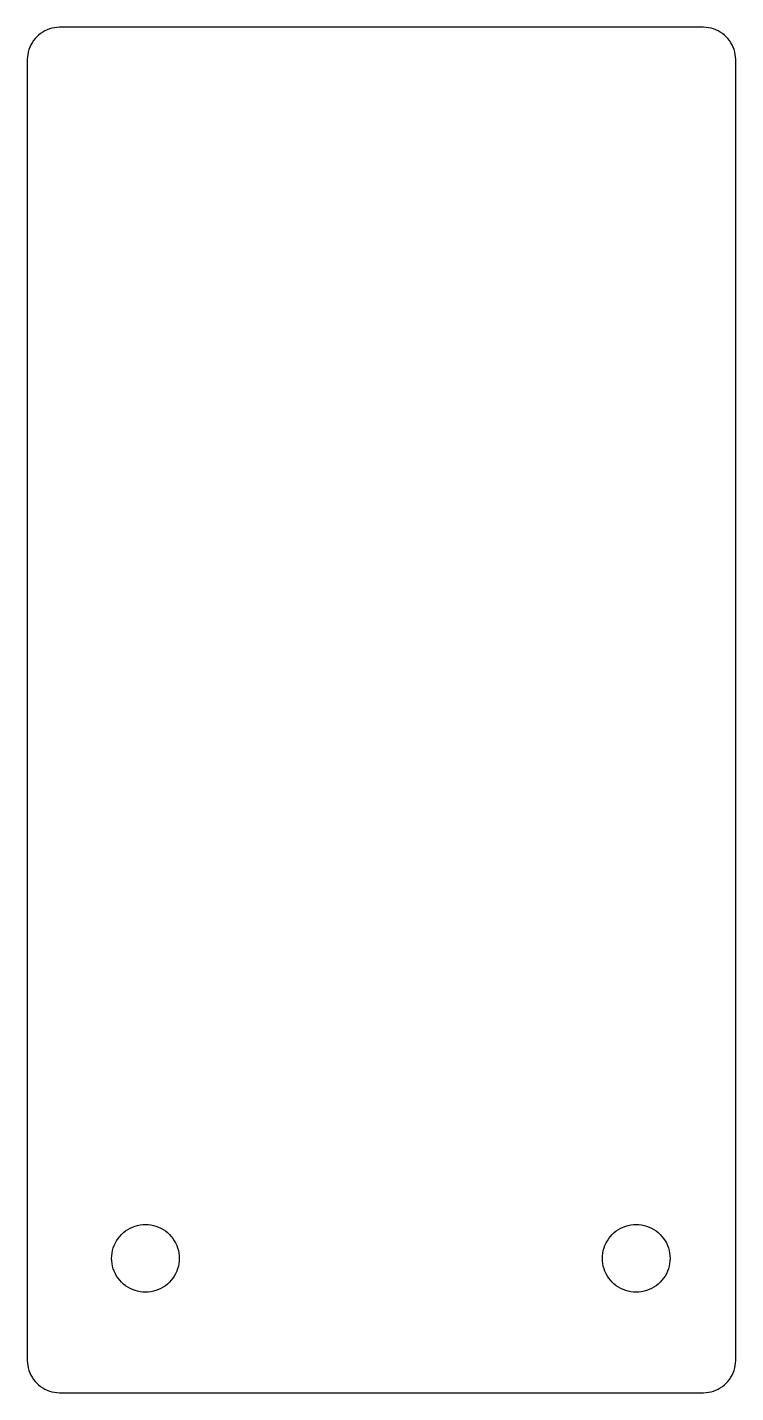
# Model space of a CAD drawing. Header units: metres. Extents: x -1 to 21, y -1 to 41.4.
import ezdxf

# ---------------------------------------------------------------- set-up
doc = ezdxf.new("R2010")
doc.units = ezdxf.units.M

msp = doc.modelspace()

# ---------------------------------------------------------------- linework, layer by layer
for p, q in [((-0.649445, 41.1404), (-0.707092, 41.0871)), ((-0.587784, 41.189), (-0.649445, 41.1404)), ((-0.522491, 41.2326), (-0.587784, 41.189)), ((-0.453979, 41.271), (-0.522491, 41.2326)), ((-0.382675, 41.3039), (-0.453979, 41.271)), ((-0.309006, 41.331), (-0.382675, 41.3039)), ((-0.233444, 41.3524), (-0.309006, 41.331)), ((-0.156433, 41.3677), (-0.233444, 41.3524)), ((-0.078445, 41.3769), (-0.156433, 41.3677)), ((0, 41.38), (-0.078445, 41.3769)), ((20, 41.38), (0, 41.38)), ((20.0784, 41.3769), (20, 41.38)), ((20.1564, 41.3677), (20.0784, 41.3769)), ((20.2334, 41.3524), (20.1564, 41.3677)), ((20.309, 41.331), (20.2334, 41.3524)), ((20.3827, 41.3039), (20.309, 41.331)), ((20.454, 41.271), (20.3827, 41.3039)), ((20.5225, 41.2326), (20.454, 41.271)), ((20.5878, 41.189), (20.5225, 41.2326)), ((20.6494, 41.1404), (20.5878, 41.189)), ((20.7071, 41.0871), (20.6494, 41.1404)), ((-0.95105, 40.689), (-0.972366, 40.6134)), ((-0.923874, 40.7627), (-0.95105, 40.689)), ((-0.891006, 40.834), (-0.923874, 40.7627)), ((-0.852631, 40.9025), (-0.891006, 40.834)), ((-0.809006, 40.9678), (-0.852631, 40.9025)), ((-0.760391, 41.0294), (-0.809006, 40.9678)), ((-0.707092, 41.0871), (-0.760391, 41.0294)), ((20.7604, 41.0294), (20.7071, 41.0871)), ((20.809, 40.9678), (20.7604, 41.0294)), ((20.8526, 40.9025), (20.809, 40.9678)), ((20.891, 40.834), (20.8526, 40.9025)), ((20.9239, 40.7627), (20.891, 40.834)), ((20.951, 40.689), (20.9239, 40.7627)), ((20.9724, 40.6134), (20.951, 40.689)), ((-0.996902, 40.4584), (-1, 40.38)), ((-1, 40.38), (-1, 0)), ((-0.987686, 40.5364), (-0.996902, 40.4584)), ((-0.972366, 40.6134), (-0.987686, 40.5364)), ((20.9877, 40.5364), (20.9724, 40.6134)), ((20.9969, 40.4584), (20.9877, 40.5364)), ((21, 40.38), (20.9969, 40.4584)), ((21, 0), (21, 40.38)), ((1.82053, 3.78717), (1.87157, 3.85191)), ((1.87157, 3.85191), (1.92754, 3.91246)), ((1.92754, 3.91246), (1.98807, 3.96841)), ((1.98807, 3.96841), (2.05281, 4.01945)), ((2.05281, 4.01945), (2.12137, 4.06526)), ((2.12137, 4.06526), (2.1933, 4.10555)), ((2.1933, 4.10555), (2.26817, 4.14006)), ((2.26817, 4.14006), (2.34552, 4.16859)), ((2.34552, 4.16859), (2.42488, 4.19098)), ((2.42488, 4.19098), (2.50574, 4.20706)), ((2.50574, 4.20706), (2.58762, 4.21675)), ((2.58762, 4.21675), (2.67, 4.21999)), ((2.67, 4.21999), (2.75238, 4.21675)), ((2.75238, 4.21675), (2.83424, 4.20706)), ((2.83424, 4.20706), (2.91512, 4.19098)), ((2.91512, 4.19098), (2.99446, 4.16859)), ((2.99446, 4.16859), (3.07181, 4.14006)), ((3.07181, 4.14006), (3.14668, 4.10555)), ((3.14668, 4.10555), (3.21861, 4.06526)), ((3.21861, 4.06526), (3.28717, 4.01945)), ((3.28717, 4.01945), (3.35191, 3.96841)), ((3.35191, 3.96841), (3.41246, 3.91246)), ((3.41246, 3.91246), (3.46841, 3.85191)), ((3.46841, 3.85191), (3.51945, 3.78717)), ((17.0605, 3.78717), (17.1116, 3.85191)), ((17.1116, 3.85191), (17.1675, 3.91246)), ((17.1675, 3.91246), (17.2281, 3.96841)), ((17.2281, 3.96841), (17.2928, 4.01945)), ((17.2928, 4.01945), (17.3614, 4.06526)), ((17.3614, 4.06526), (17.4333, 4.10555)), ((17.4333, 4.10555), (17.5082, 4.14006)), ((17.5082, 4.14006), (17.5855, 4.16859)), ((17.5855, 4.16859), (17.6649, 4.19098)), ((17.6649, 4.19098), (17.7457, 4.20706)), ((17.7457, 4.20706), (17.8276, 4.21675)), ((17.8276, 4.21675), (17.91, 4.21999)), ((17.91, 4.21999), (17.9924, 4.21675)), ((17.9924, 4.21675), (18.0742, 4.20706)), ((18.0742, 4.20706), (18.1551, 4.19098)), ((18.1551, 4.19098), (18.2345, 4.16859)), ((18.2345, 4.16859), (18.3118, 4.14006)), ((18.3118, 4.14006), (18.3867, 4.10555)), ((18.3867, 4.10555), (18.4586, 4.06526)), ((18.4586, 4.06526), (18.5272, 4.01945)), ((18.5272, 4.01945), (18.5919, 3.96841)), ((18.5919, 3.96841), (18.6525, 3.91246)), ((18.6525, 3.91246), (18.7084, 3.85191)), ((18.7084, 3.85191), (18.7595, 3.78717)), ((1.63292, 3.33424), (1.649, 3.41512)), ((1.649, 3.41512), (1.67139, 3.49446)), ((1.67139, 3.49446), (1.69992, 3.57181)), ((1.69992, 3.57181), (1.73444, 3.64668)), ((1.73444, 3.64668), (1.77472, 3.71861)), ((1.77472, 3.71861), (1.82053, 3.78717)), ((3.51945, 3.78717), (3.56526, 3.71861)), ((3.56526, 3.71861), (3.60555, 3.64668)), ((3.60555, 3.64668), (3.64006, 3.57181)), ((3.64006, 3.57181), (3.66859, 3.49446)), ((3.66859, 3.49446), (3.69098, 3.41512)), ((3.69098, 3.41512), (3.70706, 3.33424)), ((16.8729, 3.33424), (16.889, 3.41512)), ((16.889, 3.41512), (16.9114, 3.49446)), ((16.9114, 3.49446), (16.9399, 3.57181)), ((16.9399, 3.57181), (16.9744, 3.64668)), ((16.9744, 3.64668), (17.0147, 3.71861)), ((17.0147, 3.71861), (17.0605, 3.78717)), ((18.7595, 3.78717), (18.8053, 3.71861)), ((18.8053, 3.71861), (18.8456, 3.64668)), ((18.8456, 3.64668), (18.8801, 3.57181)), ((18.8801, 3.57181), (18.9086, 3.49446)), ((18.9086, 3.49446), (18.931, 3.41512)), ((18.931, 3.41512), (18.9471, 3.33424)), ((1.62, 3.17), (1.62323, 3.25238)), ((1.62323, 3.08762), (1.62, 3.17)), ((1.62323, 3.25238), (1.63292, 3.33424)), ((1.63292, 3.00574), (1.62323, 3.08762)), ((1.649, 2.92488), (1.63292, 3.00574)), ((3.70706, 3.00574), (3.69098, 2.92488)), ((3.70706, 3.33424), (3.71675, 3.25238)), ((3.71675, 3.08762), (3.70706, 3.00574)), ((3.71675, 3.25238), (3.71999, 3.17)), ((3.71999, 3.17), (3.71675, 3.08762)), ((16.86, 3.17), (16.8632, 3.25238)), ((16.8632, 3.08762), (16.86, 3.17)), ((16.8632, 3.25238), (16.8729, 3.33424)), ((16.8729, 3.00574), (16.8632, 3.08762)), ((16.889, 2.92488), (16.8729, 3.00574)), ((18.9471, 3.00574), (18.931, 2.92488)), ((18.9471, 3.33424), (18.9568, 3.25238)), ((18.9568, 3.08762), (18.9471, 3.00574)), ((18.9568, 3.25238), (18.96, 3.17)), ((18.96, 3.17), (18.9568, 3.08762)), ((1.67139, 2.84552), (1.649, 2.92488)), ((1.69992, 2.76817), (1.67139, 2.84552)), ((1.73444, 2.6933), (1.69992, 2.76817)), ((1.77472, 2.62137), (1.73444, 2.6933)), ((1.82053, 2.55281), (1.77472, 2.62137)), ((1.87157, 2.48807), (1.82053, 2.55281)), ((3.51945, 2.55281), (3.46841, 2.48807)), ((3.56526, 2.62137), (3.51945, 2.55281)), ((3.60555, 2.6933), (3.56526, 2.62137)), ((3.64006, 2.76817), (3.60555, 2.6933)), ((3.66859, 2.84552), (3.64006, 2.76817)), ((3.69098, 2.92488), (3.66859, 2.84552)), ((16.9114, 2.84552), (16.889, 2.92488)), ((16.9399, 2.76817), (16.9114, 2.84552)), ((16.9744, 2.6933), (16.9399, 2.76817)), ((17.0147, 2.62137), (16.9744, 2.6933)), ((17.0605, 2.55281), (17.0147, 2.62137)), ((17.1116, 2.48807), (17.0605, 2.55281)), ((18.7595, 2.55281), (18.7084, 2.48807)), ((18.8053, 2.62137), (18.7595, 2.55281)), ((18.8456, 2.6933), (18.8053, 2.62137)), ((18.8801, 2.76817), (18.8456, 2.6933)), ((18.9086, 2.84552), (18.8801, 2.76817)), ((18.931, 2.92488), (18.9086, 2.84552)), ((1.92754, 2.42754), (1.87157, 2.48807)), ((1.98807, 2.37157), (1.92754, 2.42754)), ((2.05281, 2.32053), (1.98807, 2.37157)), ((2.12137, 2.27472), (2.05281, 2.32053)), ((2.1933, 2.23444), (2.12137, 2.27472)), ((2.26817, 2.19992), (2.1933, 2.23444)), ((2.34552, 2.17139), (2.26817, 2.19992)), ((2.42488, 2.149), (2.34552, 2.17139)), ((2.50574, 2.13292), (2.42488, 2.149)), ((2.58762, 2.12323), (2.50574, 2.13292)), ((2.67, 2.12), (2.58762, 2.12323)), ((2.75238, 2.12323), (2.67, 2.12)), ((2.83424, 2.13292), (2.75238, 2.12323)), ((2.91512, 2.149), (2.83424, 2.13292)), ((2.99446, 2.17139), (2.91512, 2.149)), ((3.07181, 2.19992), (2.99446, 2.17139)), ((3.14668, 2.23444), (3.07181, 2.19992)), ((3.21861, 2.27472), (3.14668, 2.23444)), ((3.28717, 2.32053), (3.21861, 2.27472)), ((3.35191, 2.37157), (3.28717, 2.32053)), ((3.41246, 2.42754), (3.35191, 2.37157)), ((3.46841, 2.48807), (3.41246, 2.42754)), ((17.1675, 2.42754), (17.1116, 2.48807)), ((17.2281, 2.37157), (17.1675, 2.42754)), ((17.2928, 2.32053), (17.2281, 2.37157)), ((17.3614, 2.27472), (17.2928, 2.32053)), ((17.4333, 2.23444), (17.3614, 2.27472)), ((17.5082, 2.19992), (17.4333, 2.23444)), ((17.5855, 2.17139), (17.5082, 2.19992)), ((17.6649, 2.149), (17.5855, 2.17139)), ((17.7457, 2.13292), (17.6649, 2.149)), ((17.8276, 2.12323), (17.7457, 2.13292)), ((17.91, 2.12), (17.8276, 2.12323)), ((17.9924, 2.12323), (17.91, 2.12)), ((18.0742, 2.13292), (17.9924, 2.12323)), ((18.1551, 2.149), (18.0742, 2.13292)), ((18.2345, 2.17139), (18.1551, 2.149)), ((18.3118, 2.19992), (18.2345, 2.17139)), ((18.3867, 2.23444), (18.3118, 2.19992)), ((18.4586, 2.27472), (18.3867, 2.23444)), ((18.5272, 2.32053), (18.4586, 2.27472)), ((18.5919, 2.37157), (18.5272, 2.32053)), ((18.6525, 2.42754), (18.5919, 2.37157)), ((18.7084, 2.48807), (18.6525, 2.42754)), ((-1, 0), (-0.996902, -0.078445)), ((20.9969, -0.078445), (21, 0)), ((-0.996902, -0.078445), (-0.987686, -0.156433)), ((-0.987686, -0.156433), (-0.972366, -0.233444)), ((-0.972366, -0.233444), (-0.95105, -0.309006)), ((-0.95105, -0.309006), (-0.923874, -0.382675)), ((-0.923874, -0.382675), (-0.891006, -0.453979)), ((20.891, -0.453979), (20.9239, -0.382675)), ((20.9239, -0.382675), (20.951, -0.309006)), ((20.951, -0.309006), (20.9724, -0.233444)), ((20.9724, -0.233444), (20.9877, -0.156433)), ((20.9877, -0.156433), (20.9969, -0.078445)), ((-0.891006, -0.453979), (-0.852631, -0.522491)), ((-0.852631, -0.522491), (-0.809006, -0.587784)), ((-0.809006, -0.587784), (-0.760391, -0.649445)), ((-0.760391, -0.649445), (-0.707092, -0.707092)), ((-0.707092, -0.707092), (-0.649445, -0.760391)), ((-0.649445, -0.760391), (-0.587784, -0.809006)), ((-0.587784, -0.809006), (-0.522491, -0.852631)), ((20.5225, -0.852631), (20.5878, -0.809006)), ((20.5878, -0.809006), (20.6494, -0.760391)), ((20.6494, -0.760391), (20.7071, -0.707092)), ((20.7071, -0.707092), (20.7604, -0.649445)), ((20.7604, -0.649445), (20.809, -0.587784)), ((20.809, -0.587784), (20.8526, -0.522491)), ((20.8526, -0.522491), (20.891, -0.453979)), ((-0.522491, -0.852631), (-0.453979, -0.891006)), ((-0.453979, -0.891006), (-0.382675, -0.923874)), ((-0.382675, -0.923874), (-0.309006, -0.95105)), ((-0.309006, -0.95105), (-0.233444, -0.972366)), ((-0.233444, -0.972366), (-0.156433, -0.987686)), ((-0.156433, -0.987686), (-0.078445, -0.996902)), ((-0.078445, -0.996902), (0, -1)), ((0, -1), (20, -1)), ((20, -1), (20.0784, -0.996902)), ((20.0784, -0.996902), (20.1564, -0.987686)), ((20.1564, -0.987686), (20.2334, -0.972366)), ((20.2334, -0.972366), (20.309, -0.95105)), ((20.309, -0.95105), (20.3827, -0.923874)), ((20.3827, -0.923874), (20.454, -0.891006)), ((20.454, -0.891006), (20.5225, -0.852631))]:
    msp.add_line(p, q)

doc.saveas('drawing.dxf')
